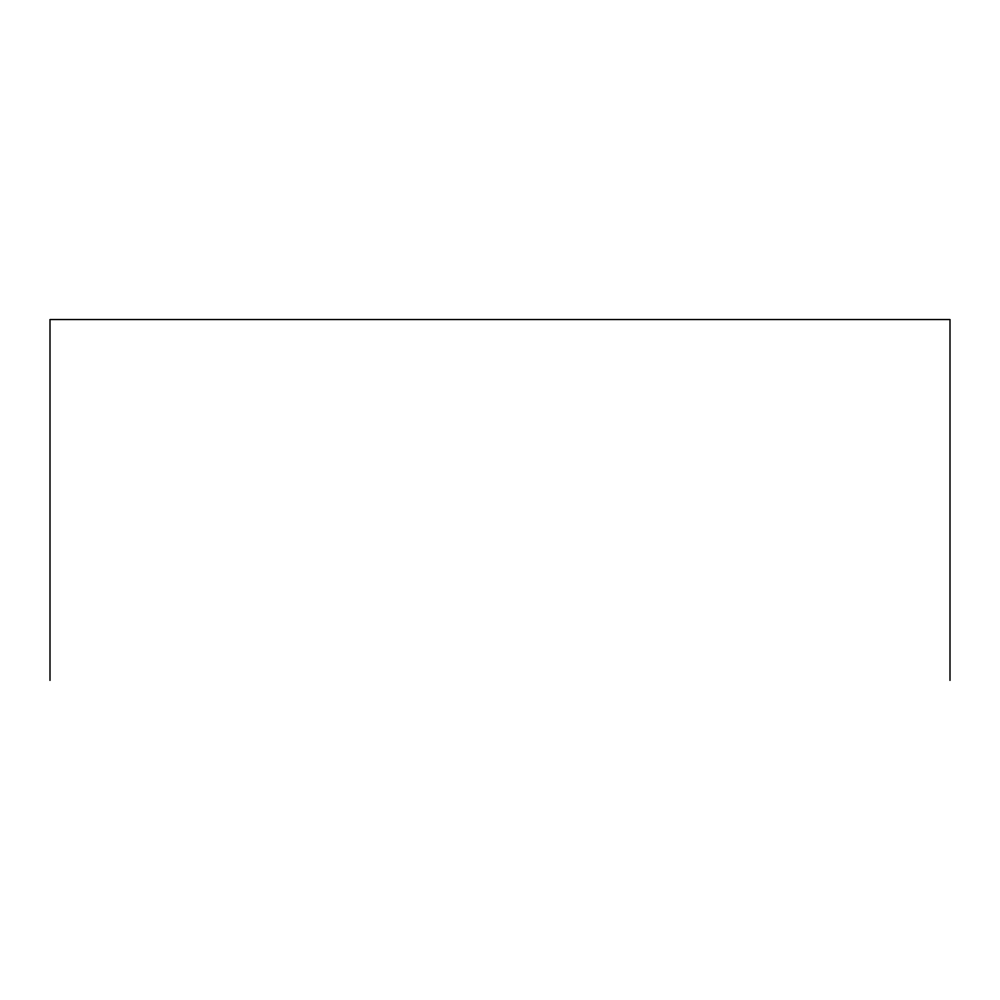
<?xml version="1.0" encoding="UTF-8"?>
<svg xmlns="http://www.w3.org/2000/svg" width="1000" height="1000" viewBox="0 0 1000 1000"><rect width="100%" height="100%" fill="white"/><g stroke="black" fill="none" stroke-linecap="round" stroke-linejoin="round"><path stroke-width="1.5" d="M950 680.462L950 319.538L50 319.538L50 680.462"/></g></svg>
